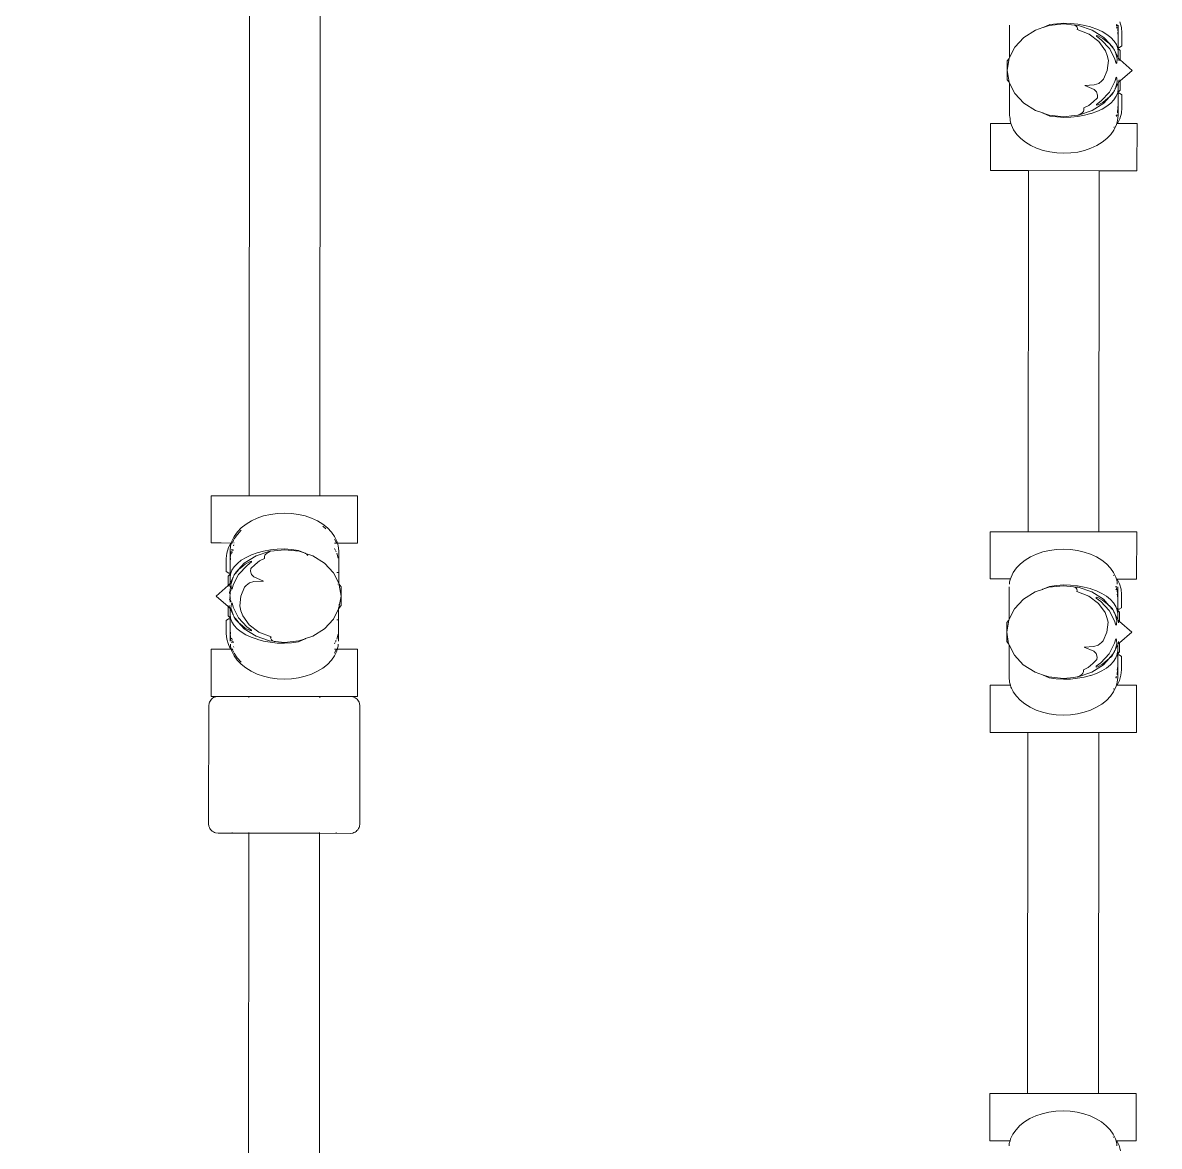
# Model space of a CAD drawing. Header units: inches. Extents: x 102655 to 148943, y 72248 to 114419.
# Drawn here: x 119834.3 to 120075, y 84298.5 to 84536.5 of the extents above; entities that cross this region are included whole.
import ezdxf

# ---------------------------------------------------------------- set-up
doc = ezdxf.new("R2010")
doc.units = ezdxf.units.IN
doc.layers.add('ceiling dim', color=8, linetype='Continuous', lineweight=5)
doc.layers.add('Furnitureee', color=8, linetype='Continuous', lineweight=5)

# ---------------------------------------------------------------- blocks, each defined once
blk = doc.blocks.new('baby foot pl')
at = {"color": 8}
for p, q in [((2.37994, 2.26948), (2.37994, 2.41898)), ((2.39494, 2.26948), (2.39494, 2.41898)), ((2.21014, 2.3677), (2.21025, 2.36884)), ((2.21025, 2.36884), (2.21058, 2.36999)), ((2.21094, 2.36772), (2.21094, 2.36931)), ((2.21104, 2.36839), (2.21104, 2.36876)), ((2.21106, 2.36883), (2.21108, 2.36888)), ((2.21123, 2.36905), (2.21115, 2.36878)), ((2.21116, 2.36916), (2.21126, 2.3695)), ((2.21133, 2.3694), (2.21127, 2.36916)), ((2.21133, 2.36883), (2.2113, 2.3687)), ((2.21665, 2.36889), (2.21544, 2.36846)), ((2.21934, 2.36923), (2.21644, 2.36824)), ((2.21665, 2.36889), (2.2168, 2.36894)), ((2.21804, 2.36926), (2.2168, 2.36894)), ((2.21947, 2.36952), (2.21804, 2.36926)), ((2.22012, 2.36928), (2.21934, 2.36923)), ((2.22094, 2.36968), (2.21947, 2.36952)), ((2.21954, 2.36859), (2.21962, 2.36884)), ((2.21962, 2.36836), (2.21954, 2.36859)), ((2.21962, 2.36884), (2.21975, 2.36903)), ((2.21975, 2.36903), (2.21992, 2.36918)), ((2.21992, 2.36918), (2.22012, 2.36928)), ((2.22012, 2.36928), (2.2203, 2.36933)), ((2.22244, 2.36956), (2.2203, 2.36933)), ((2.22244, 2.36973), (2.22094, 2.36968)), ((2.22394, 2.3696), (2.22244, 2.36973)), ((2.22555, 2.36923), (2.22244, 2.36956)), ((2.22542, 2.36941), (2.22394, 2.3696)), ((2.22684, 2.3688), (2.22542, 2.36941)), ((2.22684, 2.3688), (2.22555, 2.36923)), ((2.22687, 2.36878), (2.22684, 2.3688)), ((2.22844, 2.36824), (2.22687, 2.36878)), ((2.23394, 2.36932), (2.23394, 2.36246)), ((2.21014, 2.36491), (2.21014, 2.3677)), ((2.21094, 2.36772), (2.21104, 2.36839)), ((2.21104, 2.3678), (2.21094, 2.36692)), ((2.21094, 2.36772), (2.21094, 2.36692)), ((2.21094, 2.36473), (2.21094, 2.36692)), ((2.21248, 2.36666), (2.21182, 2.36594)), ((2.21332, 2.36733), (2.21248, 2.36666)), ((2.21396, 2.36668), (2.21274, 2.36532)), ((2.21452, 2.36622), (2.21274, 2.36432)), ((2.21311, 2.36563), (2.21416, 2.36651)), ((2.21431, 2.36793), (2.21332, 2.36733)), ((2.21644, 2.36824), (2.21396, 2.36668)), ((2.21519, 2.36705), (2.21416, 2.36651)), ((2.21544, 2.36846), (2.21431, 2.36793)), ((2.21452, 2.36622), (2.2155, 2.36695)), ((2.21502, 2.36581), (2.21706, 2.36737)), ((2.2155, 2.36713), (2.21519, 2.36705)), ((2.2155, 2.36695), (2.2155, 2.36713)), ((2.21706, 2.36737), (2.21962, 2.36836)), ((2.23093, 2.36668), (2.22844, 2.36824)), ((2.23283, 2.36465), (2.23093, 2.36668)), ((2.21064, 2.36457), (2.21014, 2.36491)), ((2.21054, 2.36393), (2.21094, 2.36433)), ((2.21054, 2.36197), (2.21054, 2.36393)), ((2.21094, 2.36457), (2.21064, 2.36457)), ((2.21094, 2.36473), (2.21104, 2.36473)), ((2.21094, 2.36457), (2.21094, 2.36473)), ((2.21094, 2.36457), (2.21094, 2.36433)), ((2.21094, 2.36433), (2.21104, 2.36433)), ((2.21104, 2.36433), (2.21094, 2.36371)), ((2.21094, 2.36371), (2.21094, 2.36433)), ((2.21133, 2.36518), (2.21104, 2.36439)), ((2.21104, 2.36439), (2.21104, 2.36433)), ((2.21182, 2.36594), (2.21133, 2.36518)), ((2.21158, 2.3637), (2.21165, 2.36384)), ((2.21274, 2.36432), (2.21162, 2.36211)), ((2.21165, 2.36384), (2.21174, 2.36402)), ((2.21174, 2.36402), (2.21183, 2.36421)), ((2.21183, 2.36421), (2.21194, 2.36443)), ((2.21199, 2.36444), (2.21194, 2.36443)), ((2.21243, 2.3649), (2.21199, 2.36444)), ((2.21205, 2.36465), (2.21199, 2.36444)), ((2.2122, 2.3648), (2.21205, 2.36465)), ((2.21234, 2.36495), (2.2122, 2.3648)), ((2.21247, 2.36508), (2.21234, 2.36495)), ((2.21251, 2.365), (2.21243, 2.3649)), ((2.21258, 2.3652), (2.21247, 2.36508)), ((2.2126, 2.3651), (2.21251, 2.365)), ((2.21266, 2.36528), (2.21258, 2.3652)), ((2.21266, 2.3652), (2.21258, 2.3652)), ((2.21266, 2.3652), (2.2126, 2.3651)), ((2.21271, 2.36527), (2.21266, 2.36528)), ((2.21271, 2.36527), (2.21266, 2.3652)), ((2.21272, 2.36534), (2.21271, 2.36527)), ((2.21274, 2.36532), (2.21271, 2.36527)), ((2.21275, 2.36534), (2.21272, 2.36534)), ((2.21311, 2.36563), (2.21274, 2.36532)), ((2.21275, 2.36534), (2.21274, 2.36532)), ((2.21363, 2.3639), (2.21324, 2.36285)), ((2.21363, 2.3639), (2.21502, 2.36581)), ((2.23394, 2.36246), (2.23283, 2.36465)), ((2.21054, 2.36197), (2.20797, 2.35973)), ((2.21085, 2.36224), (2.21054, 2.36197)), ((2.21076, 2.36172), (2.21085, 2.36224)), ((2.21094, 2.36246), (2.21085, 2.36227)), ((2.21085, 2.36224), (2.21088, 2.36227)), ((2.21085, 2.36227), (2.21085, 2.36224)), ((2.21094, 2.36371), (2.21094, 2.36258)), ((2.21094, 2.36258), (2.21101, 2.36258)), ((2.21094, 2.36258), (2.21094, 2.36246)), ((2.21101, 2.36258), (2.21094, 2.36246)), ((2.21151, 2.36353), (2.21101, 2.36258)), ((2.21151, 2.36353), (2.21113, 2.36221)), ((2.21113, 2.36221), (2.21121, 2.36135)), ((2.21121, 2.36135), (2.21135, 2.36118)), ((2.21135, 2.36118), (2.21162, 2.36211)), ((2.21151, 2.36353), (2.21154, 2.36359)), ((2.21154, 2.36359), (2.21159, 2.36367)), ((2.21158, 2.3637), (2.21159, 2.36367)), ((2.21324, 2.36285), (2.21299, 2.36181)), ((2.21325, 2.35973), (2.21299, 2.36181)), ((2.23403, 2.36227), (2.23394, 2.36246)), ((2.23404, 2.36223), (2.23403, 2.36227)), ((2.23404, 2.36223), (2.23444, 2.36173)), ((2.23444, 2.35973), (2.23404, 2.36223)), ((2.23444, 2.35973), (2.23444, 2.36173)), ((2.21054, 2.35749), (2.20797, 2.35973)), ((2.21402, 2.35788), (2.21325, 2.35973)), ((2.23444, 2.35973), (2.23404, 2.35723)), ((2.23444, 2.35773), (2.23444, 2.35973)), ((2.21085, 2.35723), (2.21054, 2.35749)), ((2.21054, 2.35749), (2.21054, 2.35553)), ((2.21076, 2.35774), (2.21085, 2.35723)), ((2.21085, 2.35723), (2.21088, 2.35719)), ((2.21085, 2.35719), (2.21085, 2.35723)), ((2.21094, 2.35701), (2.21085, 2.35719)), ((2.21094, 2.35701), (2.21094, 2.35688)), ((2.21101, 2.35688), (2.21094, 2.35701)), ((2.21094, 2.35688), (2.21101, 2.35688)), ((2.21094, 2.35688), (2.21094, 2.35575)), ((2.21151, 2.35594), (2.21101, 2.35688)), ((2.21113, 2.35725), (2.21121, 2.35811)), ((2.21151, 2.35594), (2.21113, 2.35725)), ((2.21121, 2.35811), (2.21135, 2.35828)), ((2.21135, 2.35828), (2.21162, 2.35736)), ((2.21274, 2.35514), (2.21162, 2.35736)), ((2.21437, 2.3575), (2.21402, 2.35788)), ((2.21505, 2.35694), (2.21437, 2.3575)), ((2.21599, 2.35668), (2.21505, 2.35694)), ((2.21803, 2.35655), (2.21599, 2.35668)), ((2.21599, 2.35568), (2.21803, 2.35655)), ((2.23394, 2.35701), (2.23283, 2.35482)), ((2.23403, 2.35719), (2.23394, 2.35701)), ((2.23394, 2.35015), (2.23394, 2.35701)), ((2.23404, 2.35723), (2.23403, 2.35719)), ((2.23404, 2.35723), (2.23444, 2.35773)), ((2.21064, 2.35489), (2.21014, 2.35455)), ((2.21014, 2.35176), (2.21014, 2.35455)), ((2.21094, 2.35513), (2.21054, 2.35553)), ((2.21094, 2.3549), (2.21064, 2.35489)), ((2.21104, 2.35513), (2.21094, 2.35575)), ((2.21094, 2.35575), (2.21094, 2.35513)), ((2.21094, 2.35513), (2.21104, 2.35513)), ((2.21094, 2.3549), (2.21094, 2.35513)), ((2.21094, 2.3549), (2.21094, 2.35473)), ((2.21094, 2.35473), (2.21104, 2.35473)), ((2.21094, 2.35473), (2.21094, 2.35254)), ((2.21104, 2.35507), (2.21104, 2.35513)), ((2.21133, 2.35428), (2.21104, 2.35507)), ((2.21182, 2.35352), (2.21133, 2.35428)), ((2.21151, 2.35594), (2.21154, 2.35587)), ((2.21159, 2.3558), (2.21154, 2.35587)), ((2.21158, 2.35577), (2.21159, 2.3558)), ((2.21158, 2.35577), (2.21165, 2.35562)), ((2.21165, 2.35562), (2.21174, 2.35545)), ((2.21174, 2.35545), (2.21183, 2.35525)), ((2.21183, 2.35525), (2.21194, 2.35503)), ((2.21199, 2.35503), (2.21194, 2.35503)), ((2.21205, 2.35482), (2.21199, 2.35503)), ((2.21243, 2.35456), (2.21199, 2.35503)), ((2.2122, 2.35466), (2.21205, 2.35482)), ((2.21234, 2.35451), (2.2122, 2.35466)), ((2.21247, 2.35438), (2.21234, 2.35451)), ((2.21251, 2.35447), (2.21243, 2.35456)), ((2.21258, 2.35427), (2.21247, 2.35438)), ((2.2126, 2.35436), (2.21251, 2.35447)), ((2.21266, 2.35418), (2.21258, 2.35427)), ((2.21266, 2.35427), (2.2126, 2.35436)), ((2.21271, 2.35419), (2.21266, 2.35427)), ((2.21271, 2.35419), (2.21266, 2.35418)), ((2.21274, 2.35414), (2.21271, 2.35419)), ((2.21272, 2.35413), (2.21271, 2.35419)), ((2.21275, 2.35412), (2.21272, 2.35413)), ((2.21452, 2.35324), (2.21274, 2.35514)), ((2.21275, 2.35412), (2.21274, 2.35414)), ((2.21311, 2.35384), (2.21274, 2.35414)), ((2.21396, 2.35278), (2.21275, 2.35412)), ((2.21551, 2.35517), (2.21528, 2.35444)), ((2.21528, 2.35444), (2.21534, 2.35391)), ((2.21599, 2.35568), (2.21551, 2.35517)), ((2.23283, 2.35482), (2.23093, 2.35278)), ((2.21014, 2.35176), (2.21025, 2.35063)), ((2.21104, 2.35166), (2.21094, 2.35254)), ((2.21094, 2.35174), (2.21094, 2.35254)), ((2.21104, 2.35107), (2.21094, 2.35174)), ((2.21094, 2.35015), (2.21094, 2.35174)), ((2.21248, 2.3528), (2.21182, 2.35352)), ((2.21332, 2.35213), (2.21248, 2.3528)), ((2.21311, 2.35384), (2.21416, 2.35295)), ((2.21431, 2.35153), (2.21332, 2.35213)), ((2.21644, 2.35122), (2.21396, 2.35278)), ((2.21519, 2.35241), (2.21416, 2.35295)), ((2.21452, 2.35324), (2.2155, 2.35251)), ((2.2155, 2.35233), (2.21519, 2.35241)), ((2.21534, 2.35391), (2.21624, 2.35306)), ((2.2155, 2.35251), (2.2155, 2.35233)), ((2.21624, 2.35306), (2.21718, 2.35227)), ((2.21718, 2.35227), (2.2182, 2.35177)), ((2.2182, 2.35177), (2.21819, 2.35133)), ((2.23093, 2.35278), (2.22844, 2.35122)), ((2.21025, 2.35063), (2.21058, 2.34948)), ((2.21058, 2.34948), (2.21107, 2.34851)), ((2.21104, 2.34911), (2.21094, 2.35015)), ((2.21104, 2.35107), (2.21104, 2.35071)), ((2.21116, 2.3503), (2.21126, 2.34996)), ((2.21133, 2.35007), (2.21127, 2.3503)), ((2.21544, 2.351), (2.21431, 2.35153)), ((2.21665, 2.35057), (2.21544, 2.351)), ((2.21934, 2.35024), (2.21644, 2.35122)), ((2.21665, 2.35057), (2.21669, 2.35056)), ((2.21669, 2.35056), (2.21804, 2.3502)), ((2.21947, 2.34994), (2.21804, 2.3502)), ((2.21819, 2.35133), (2.21829, 2.35104)), ((2.21829, 2.35104), (2.21856, 2.35075)), ((2.21856, 2.35075), (2.21898, 2.35047)), ((2.21898, 2.35047), (2.21935, 2.35028)), ((2.21949, 2.35025), (2.21934, 2.35024)), ((2.21935, 2.35028), (2.21949, 2.35025)), ((2.22094, 2.34978), (2.21947, 2.34994)), ((2.21949, 2.35025), (2.22026, 2.35014)), ((2.22244, 2.3499), (2.22026, 2.35014)), ((2.22244, 2.34973), (2.22094, 2.34978)), ((2.22555, 2.35024), (2.22244, 2.3499)), ((2.22394, 2.34986), (2.22244, 2.34973)), ((2.22542, 2.35005), (2.22394, 2.34986)), ((2.22684, 2.35066), (2.22542, 2.35005)), ((2.22684, 2.35066), (2.22555, 2.35024)), ((2.22687, 2.35069), (2.22684, 2.35066)), ((2.22844, 2.35122), (2.22687, 2.35069)), ((2.23384, 2.34955), (2.2339, 2.34984)), ((2.23384, 2.34911), (2.23384, 2.34955)), ((2.2339, 2.34984), (2.23394, 2.35015)), ((2.20694, 2.34848), (2.20694, 2.33848)), ((2.20694, 2.34848), (2.20902, 2.34848)), ((2.21107, 2.34851), (2.20902, 2.34848)), ((2.21121, 2.3485), (2.21104, 2.34911)), ((2.21121, 2.3485), (2.21107, 2.34851)), ((2.21133, 2.34808), (2.21121, 2.3485)), ((2.21127, 2.3485), (2.21121, 2.3485)), ((2.21182, 2.34713), (2.21133, 2.34808)), ((2.21182, 2.34764), (2.21176, 2.34776)), ((2.21182, 2.34709), (2.21182, 2.34713)), ((2.21248, 2.34615), (2.21182, 2.34709)), ((2.2324, 2.34615), (2.23307, 2.34709)), ((2.23307, 2.34713), (2.23355, 2.34808)), ((2.23307, 2.34709), (2.23307, 2.34713)), ((2.23355, 2.34808), (2.23365, 2.34848)), ((2.23365, 2.34848), (2.23384, 2.34911)), ((2.23794, 2.34848), (2.23365, 2.34848)), ((2.23794, 2.34848), (2.23794, 2.33848)), ((2.21332, 2.34528), (2.21248, 2.34615)), ((2.21431, 2.3445), (2.21332, 2.34528)), ((2.21544, 2.34381), (2.21431, 2.3445)), ((2.22944, 2.34381), (2.23057, 2.3445)), ((2.23057, 2.3445), (2.23157, 2.34528)), ((2.23157, 2.34528), (2.2324, 2.34615)), ((2.21669, 2.34322), (2.21544, 2.34381)), ((2.21804, 2.34276), (2.21669, 2.34322)), ((2.21947, 2.34243), (2.21804, 2.34276)), ((2.22094, 2.34222), (2.21947, 2.34243)), ((2.22244, 2.34215), (2.22094, 2.34222)), ((2.22244, 2.34215), (2.22394, 2.34222)), ((2.22394, 2.34222), (2.22542, 2.34243)), ((2.22542, 2.34243), (2.22684, 2.34276)), ((2.22684, 2.34276), (2.22819, 2.34322)), ((2.22819, 2.34322), (2.22944, 2.34381)), ((2.20694, 2.33848), (2.21494, 2.33848)), ((2.21494, 2.33848), (2.21494, 2.26198)), ((2.22994, 2.33848), (2.21494, 2.33848)), ((2.22994, 2.33848), (2.22994, 2.26198)), ((2.22994, 2.33848), (2.23794, 2.33848)), ((2.37194, 2.25948), (2.37194, 2.26948)), ((2.37994, 2.26948), (2.37194, 2.26948)), ((2.37994, 2.26948), (2.39494, 2.26948)), ((2.40294, 2.26948), (2.39494, 2.26948)), ((2.40294, 2.25948), (2.40294, 2.26948)), ((2.38304, 2.2652), (2.38169, 2.26474)), ((2.38447, 2.26554), (2.38304, 2.2652)), ((2.38594, 2.26574), (2.38447, 2.26554)), ((2.38744, 2.26581), (2.38594, 2.26574)), ((2.38744, 2.26581), (2.38894, 2.26574)), ((2.38894, 2.26574), (2.39042, 2.26554)), ((2.39042, 2.26554), (2.39184, 2.2652)), ((2.39184, 2.2652), (2.39319, 2.26474)), ((2.37832, 2.26268), (2.37748, 2.26181)), ((2.37931, 2.26347), (2.37832, 2.26268)), ((2.37865, 2.26248), (2.37931, 2.26304)), ((2.38044, 2.26416), (2.37931, 2.26347)), ((2.38169, 2.26474), (2.38044, 2.26416)), ((2.39319, 2.26474), (2.39444, 2.26416)), ((2.39444, 2.26416), (2.39557, 2.26347)), ((2.39557, 2.26347), (2.39657, 2.26268)), ((2.39657, 2.26268), (2.3974, 2.26181)), ((2.20694, 2.26198), (2.20694, 2.25198)), ((2.20694, 2.26198), (2.21494, 2.26198)), ((2.21494, 2.26198), (2.22994, 2.26198)), ((2.22994, 2.26198), (2.23794, 2.26198)), ((2.23794, 2.26198), (2.23794, 2.25198)), ((2.37682, 2.26084), (2.37633, 2.25988)), ((2.37676, 2.2602), (2.37682, 2.26032)), ((2.37748, 2.26181), (2.37682, 2.26087)), ((2.37682, 2.26087), (2.37682, 2.26084)), ((2.39657, 2.2622), (2.3974, 2.26129)), ((2.3974, 2.26181), (2.39807, 2.26087)), ((2.3974, 2.26129), (2.39807, 2.26032)), ((2.39807, 2.26087), (2.39807, 2.26084)), ((2.39807, 2.26084), (2.39855, 2.25988)), ((2.21947, 2.25804), (2.21804, 2.2577)), ((2.22094, 2.25824), (2.21947, 2.25804)), ((2.22244, 2.25831), (2.22094, 2.25824)), ((2.22244, 2.25831), (2.22394, 2.25824)), ((2.22394, 2.25824), (2.22542, 2.25804)), ((2.22542, 2.25804), (2.22684, 2.2577)), ((2.37194, 2.25948), (2.37622, 2.25948)), ((2.37604, 2.25886), (2.37594, 2.25781)), ((2.37594, 2.25781), (2.37594, 2.25096)), ((2.37622, 2.25948), (2.37604, 2.25886)), ((2.37633, 2.25988), (2.37622, 2.25948)), ((2.37622, 2.25948), (2.37642, 2.25948)), ((2.37642, 2.25948), (2.37648, 2.25962)), ((2.37642, 2.25948), (2.37672, 2.25948)), ((2.37659, 2.25786), (2.37647, 2.2576)), ((2.37648, 2.25962), (2.37672, 2.2601)), ((2.37682, 2.25831), (2.37669, 2.25805)), ((2.37682, 2.25948), (2.37677, 2.25948)), ((2.38304, 2.2573), (2.38447, 2.25791)), ((2.38434, 2.25773), (2.38744, 2.25806)), ((2.38447, 2.25791), (2.38594, 2.2581)), ((2.38594, 2.2581), (2.38744, 2.25823)), ((2.38744, 2.25823), (2.38894, 2.25818)), ((2.38744, 2.25806), (2.38963, 2.25782)), ((2.38894, 2.25818), (2.39042, 2.25802)), ((2.39039, 2.25772), (2.38963, 2.25782)), ((2.39042, 2.25802), (2.39184, 2.25776)), ((2.39816, 2.25948), (2.39811, 2.25948)), ((2.39812, 2.2602), (2.3984, 2.25962)), ((2.39824, 2.25889), (2.39816, 2.25905)), ((2.3982, 2.25805), (2.39829, 2.25786)), ((2.39838, 2.25948), (2.39847, 2.25948)), ((2.3984, 2.25962), (2.39847, 2.25948)), ((2.39845, 2.2581), (2.39855, 2.2579)), ((2.39847, 2.25948), (2.39867, 2.25946)), ((2.39855, 2.25988), (2.39867, 2.25946)), ((2.39863, 2.258), (2.3986, 2.25809)), ((2.39867, 2.25946), (2.39884, 2.25886)), ((2.39867, 2.25946), (2.39882, 2.25945)), ((2.39882, 2.25945), (2.40087, 2.25948)), ((2.3993, 2.25849), (2.39882, 2.25945)), ((2.39884, 2.25886), (2.39894, 2.25781)), ((2.39894, 2.25781), (2.39894, 2.25622)), ((2.39963, 2.25734), (2.3993, 2.25849)), ((2.40294, 2.25948), (2.40087, 2.25948)), ((2.21431, 2.25597), (2.21332, 2.25518)), ((2.21544, 2.25666), (2.21431, 2.25597)), ((2.21669, 2.25724), (2.21544, 2.25666)), ((2.21804, 2.2577), (2.21669, 2.25724)), ((2.22684, 2.2577), (2.22819, 2.25724)), ((2.22819, 2.25724), (2.22944, 2.25666)), ((2.22944, 2.25666), (2.23057, 2.25597)), ((2.23057, 2.25597), (2.23157, 2.25518)), ((2.37633, 2.25733), (2.37604, 2.2563)), ((2.37896, 2.25518), (2.38144, 2.25674)), ((2.38144, 2.25674), (2.38295, 2.25723)), ((2.38249, 2.25685), (2.38278, 2.25708)), ((2.38295, 2.25723), (2.38304, 2.2573)), ((2.38304, 2.2573), (2.38434, 2.25773)), ((2.39039, 2.25772), (2.39055, 2.25773)), ((2.39053, 2.25768), (2.39039, 2.25772)), ((2.39091, 2.25749), (2.39053, 2.25768)), ((2.39055, 2.25773), (2.39344, 2.25674)), ((2.39133, 2.25721), (2.39091, 2.25749)), ((2.39159, 2.25692), (2.39133, 2.25721)), ((2.39169, 2.25664), (2.39159, 2.25692)), ((2.39169, 2.25619), (2.39169, 2.25664)), ((2.3927, 2.25569), (2.39169, 2.25619)), ((2.39319, 2.25741), (2.39184, 2.25776)), ((2.39365, 2.2549), (2.3927, 2.25569)), ((2.39323, 2.25739), (2.39319, 2.25741)), ((2.39323, 2.25739), (2.39444, 2.25696)), ((2.39344, 2.25674), (2.39593, 2.25518)), ((2.39438, 2.25545), (2.39438, 2.25563)), ((2.39438, 2.25563), (2.3947, 2.25555)), ((2.39536, 2.25472), (2.39438, 2.25545)), ((2.39444, 2.25696), (2.39557, 2.25643)), ((2.3947, 2.25555), (2.39572, 2.25501)), ((2.39557, 2.25643), (2.39657, 2.25583)), ((2.39657, 2.25583), (2.3974, 2.25516)), ((2.39842, 2.2576), (2.39855, 2.25733)), ((2.39859, 2.2572), (2.3986, 2.25714)), ((2.39862, 2.25766), (2.39865, 2.25755)), ((2.39881, 2.25738), (2.39873, 2.25766)), ((2.39873, 2.25728), (2.39881, 2.25702)), ((2.39881, 2.25702), (2.39884, 2.25726)), ((2.39884, 2.25689), (2.39881, 2.25702)), ((2.39884, 2.25726), (2.39882, 2.25733)), ((2.39884, 2.25689), (2.39894, 2.25622)), ((2.39884, 2.2563), (2.39894, 2.25542)), ((2.39894, 2.25622), (2.39894, 2.25542)), ((2.39894, 2.25323), (2.39894, 2.25542)), ((2.39974, 2.2562), (2.39963, 2.25734)), ((2.39974, 2.2562), (2.39974, 2.25341)), ((2.21182, 2.25337), (2.21133, 2.25238)), ((2.21248, 2.25431), (2.21182, 2.25337)), ((2.21332, 2.25518), (2.21248, 2.25431)), ((2.23157, 2.25518), (2.2324, 2.25431)), ((2.2324, 2.25431), (2.23307, 2.25337)), ((2.23307, 2.25337), (2.23355, 2.25238)), ((2.37594, 2.25096), (2.37705, 2.25315)), ((2.37633, 2.25323), (2.37604, 2.25323)), ((2.37705, 2.25315), (2.37896, 2.25518)), ((2.39454, 2.25405), (2.39365, 2.2549)), ((2.39438, 2.25279), (2.3946, 2.25352)), ((2.3946, 2.25352), (2.39454, 2.25405)), ((2.39536, 2.25472), (2.39714, 2.25282)), ((2.39677, 2.25413), (2.39572, 2.25501)), ((2.39593, 2.25518), (2.39714, 2.25384)), ((2.39677, 2.25413), (2.39714, 2.25382)), ((2.39714, 2.25384), (2.39714, 2.25382)), ((2.39714, 2.25384), (2.39716, 2.25384)), ((2.39714, 2.25382), (2.39717, 2.25377)), ((2.39716, 2.25384), (2.39717, 2.25377)), ((2.39717, 2.25377), (2.39722, 2.25378)), ((2.39717, 2.25377), (2.39722, 2.2537)), ((2.39722, 2.25378), (2.39731, 2.2537)), ((2.39722, 2.2537), (2.39729, 2.2536)), ((2.39729, 2.2536), (2.39738, 2.2535)), ((2.39729, 2.2536), (2.39754, 2.25345)), ((2.39731, 2.2537), (2.39742, 2.25358)), ((2.39738, 2.2535), (2.39745, 2.2534)), ((2.3974, 2.25516), (2.39807, 2.25444)), ((2.39742, 2.25358), (2.39754, 2.25345)), ((2.39745, 2.2534), (2.39789, 2.25294)), ((2.39754, 2.25345), (2.39769, 2.2533)), ((2.39769, 2.2533), (2.39783, 2.25315)), ((2.39783, 2.25315), (2.39789, 2.25294)), ((2.39807, 2.25444), (2.39855, 2.25368)), ((2.39855, 2.25368), (2.39884, 2.25289)), ((2.39894, 2.25323), (2.39884, 2.25323)), ((2.39894, 2.25306), (2.39894, 2.25323)), ((2.39894, 2.25306), (2.39924, 2.25307)), ((2.39894, 2.25306), (2.39894, 2.25283)), ((2.39924, 2.25307), (2.39974, 2.25341)), ((2.20902, 2.25198), (2.20694, 2.25198)), ((2.20902, 2.25198), (2.21107, 2.25195)), ((2.21025, 2.24984), (2.21058, 2.25099)), ((2.21058, 2.25099), (2.21107, 2.25195)), ((2.21121, 2.25196), (2.21104, 2.25136)), ((2.21104, 2.25091), (2.21104, 2.25136)), ((2.21107, 2.25195), (2.21121, 2.25196)), ((2.21133, 2.25238), (2.21121, 2.25196)), ((2.21121, 2.25196), (2.21127, 2.25197)), ((2.21176, 2.2527), (2.21182, 2.25282)), ((2.22094, 2.25068), (2.21947, 2.25052)), ((2.22244, 2.25073), (2.22094, 2.25068)), ((2.22394, 2.2506), (2.22244, 2.25073)), ((2.22542, 2.25041), (2.22394, 2.2506)), ((2.23355, 2.25238), (2.23367, 2.25198)), ((2.23367, 2.25198), (2.23384, 2.25136)), ((2.23794, 2.25198), (2.23367, 2.25198)), ((2.23384, 2.25091), (2.23384, 2.25136)), ((2.37584, 2.25073), (2.37544, 2.25023)), ((2.37584, 2.25073), (2.37585, 2.25077)), ((2.37588, 2.25073), (2.37584, 2.25073)), ((2.37584, 2.25052), (2.37584, 2.25073)), ((2.37585, 2.25077), (2.37594, 2.25089)), ((2.37594, 2.25096), (2.37594, 2.25089)), ((2.37614, 2.25073), (2.37605, 2.25073)), ((2.39389, 2.25229), (2.39185, 2.25142)), ((2.39185, 2.25142), (2.39389, 2.25128)), ((2.39389, 2.25229), (2.39438, 2.25279)), ((2.39389, 2.25128), (2.39483, 2.25102)), ((2.39483, 2.25102), (2.39551, 2.25046)), ((2.39714, 2.25282), (2.39826, 2.25061)), ((2.39789, 2.25294), (2.39794, 2.25293)), ((2.39805, 2.25271), (2.39794, 2.25293)), ((2.39815, 2.25252), (2.39805, 2.25271)), ((2.39823, 2.25234), (2.39815, 2.25252)), ((2.3983, 2.2522), (2.39823, 2.25234)), ((2.39853, 2.24968), (2.39826, 2.25061)), ((2.3983, 2.25217), (2.3983, 2.2522)), ((2.3983, 2.25217), (2.39835, 2.25209)), ((2.39837, 2.25203), (2.39835, 2.25209)), ((2.39837, 2.25203), (2.39876, 2.25071)), ((2.39837, 2.25203), (2.39884, 2.25108)), ((2.39876, 2.25071), (2.39867, 2.24985)), ((2.39876, 2.25071), (2.39894, 2.24953)), ((2.39884, 2.25289), (2.39884, 2.25283)), ((2.39894, 2.25283), (2.39884, 2.25283)), ((2.39884, 2.25283), (2.39894, 2.25221)), ((2.39884, 2.25108), (2.39894, 2.25096)), ((2.39894, 2.25108), (2.39884, 2.25108)), ((2.39894, 2.25283), (2.39934, 2.25243)), ((2.39894, 2.25221), (2.39894, 2.25283)), ((2.39894, 2.25108), (2.39894, 2.25221)), ((2.39894, 2.25096), (2.39894, 2.25108)), ((2.39894, 2.25089), (2.39894, 2.25096)), ((2.39894, 2.25089), (2.39903, 2.25077)), ((2.399, 2.25077), (2.39904, 2.25074)), ((2.39903, 2.25077), (2.39904, 2.25074)), ((2.39912, 2.25022), (2.39904, 2.25074)), ((2.39904, 2.25074), (2.39934, 2.25047)), ((2.39934, 2.25047), (2.39934, 2.25243)), ((2.21014, 2.2487), (2.21025, 2.24984)), ((2.21014, 2.24591), (2.21014, 2.2487)), ((2.21094, 2.24872), (2.21094, 2.25031)), ((2.21094, 2.24872), (2.21104, 2.24939)), ((2.21104, 2.2488), (2.21094, 2.24792)), ((2.21094, 2.24872), (2.21094, 2.24792)), ((2.21104, 2.24939), (2.21104, 2.24976)), ((2.21106, 2.24983), (2.21108, 2.24988)), ((2.21123, 2.25005), (2.21115, 2.24978)), ((2.21116, 2.25016), (2.21126, 2.2505)), ((2.21133, 2.2504), (2.21127, 2.25016)), ((2.21133, 2.24983), (2.2113, 2.2497)), ((2.21332, 2.24833), (2.21248, 2.24766)), ((2.21431, 2.24893), (2.21332, 2.24833)), ((2.21644, 2.24924), (2.21396, 2.24768)), ((2.21544, 2.24946), (2.21431, 2.24893)), ((2.21502, 2.24681), (2.21706, 2.24837)), ((2.21665, 2.24989), (2.21544, 2.24946)), ((2.21934, 2.25023), (2.21644, 2.24924)), ((2.21665, 2.24989), (2.2168, 2.24994)), ((2.21804, 2.25026), (2.2168, 2.24994)), ((2.21706, 2.24837), (2.21962, 2.24936)), ((2.21947, 2.25052), (2.21804, 2.25026)), ((2.22012, 2.25028), (2.21934, 2.25023)), ((2.21954, 2.24959), (2.21962, 2.24984)), ((2.21962, 2.24936), (2.21954, 2.24959)), ((2.21962, 2.24984), (2.21975, 2.25003)), ((2.21975, 2.25003), (2.21992, 2.25018)), ((2.21992, 2.25018), (2.22012, 2.25028)), ((2.22012, 2.25028), (2.2203, 2.25033)), ((2.22244, 2.25056), (2.2203, 2.25033)), ((2.22555, 2.25023), (2.22244, 2.25056)), ((2.22684, 2.2498), (2.22542, 2.25041)), ((2.22684, 2.2498), (2.22555, 2.25023)), ((2.22687, 2.24978), (2.22684, 2.2498)), ((2.22844, 2.24924), (2.22687, 2.24978)), ((2.23093, 2.24768), (2.22844, 2.24924)), ((2.23394, 2.25032), (2.23394, 2.24346)), ((2.37544, 2.24823), (2.37584, 2.25052)), ((2.37544, 2.25023), (2.37544, 2.24823)), ((2.37544, 2.24823), (2.37584, 2.24607)), ((2.37544, 2.24823), (2.37544, 2.24623)), ((2.39551, 2.25046), (2.39587, 2.25008)), ((2.39587, 2.25008), (2.39664, 2.24823)), ((2.39664, 2.24823), (2.3969, 2.24616)), ((2.39867, 2.24985), (2.39853, 2.24968)), ((2.3988, 2.24942), (2.39872, 2.24954)), ((2.39893, 2.24918), (2.3988, 2.24942)), ((2.39894, 2.24885), (2.39884, 2.24885)), ((2.39886, 2.24869), (2.39894, 2.24853)), ((2.39893, 2.24918), (2.39894, 2.24942)), ((2.39894, 2.2491), (2.39893, 2.24918)), ((2.39894, 2.24953), (2.39894, 2.24942)), ((2.39894, 2.24942), (2.39904, 2.24896)), ((2.39904, 2.24896), (2.39894, 2.2491)), ((2.39894, 2.2491), (2.39894, 2.24885)), ((2.39905, 2.24885), (2.39894, 2.24885)), ((2.39894, 2.24885), (2.39894, 2.24853)), ((2.39894, 2.24853), (2.39898, 2.24844)), ((2.39894, 2.24828), (2.39898, 2.24844)), ((2.39898, 2.24802), (2.39894, 2.24819)), ((2.39904, 2.24896), (2.39905, 2.24885)), ((2.39905, 2.24885), (2.39907, 2.24878)), ((2.39934, 2.25047), (2.40191, 2.24823)), ((2.39934, 2.24599), (2.40191, 2.24823)), ((2.21064, 2.24557), (2.21014, 2.24591)), ((2.21094, 2.24573), (2.21094, 2.24792)), ((2.21133, 2.24618), (2.21104, 2.24539)), ((2.21182, 2.24694), (2.21133, 2.24618)), ((2.21248, 2.24766), (2.21182, 2.24694)), ((2.21243, 2.2459), (2.21199, 2.24544)), ((2.2122, 2.2458), (2.21205, 2.24565)), ((2.21234, 2.24595), (2.2122, 2.2458)), ((2.21247, 2.24608), (2.21234, 2.24595)), ((2.21251, 2.246), (2.21243, 2.2459)), ((2.21258, 2.2462), (2.21247, 2.24608)), ((2.2126, 2.2461), (2.21251, 2.246)), ((2.21266, 2.24628), (2.21258, 2.2462)), ((2.21266, 2.2462), (2.21258, 2.2462)), ((2.21266, 2.2462), (2.2126, 2.2461)), ((2.21271, 2.24627), (2.21266, 2.24628)), ((2.21271, 2.24627), (2.21266, 2.2462)), ((2.21272, 2.24634), (2.21271, 2.24627)), ((2.21274, 2.24632), (2.21271, 2.24627)), ((2.21275, 2.24634), (2.21272, 2.24634)), ((2.21396, 2.24768), (2.21274, 2.24632)), ((2.21452, 2.24722), (2.21274, 2.24532)), ((2.21311, 2.24663), (2.21274, 2.24632)), ((2.21275, 2.24634), (2.21274, 2.24632)), ((2.21311, 2.24663), (2.21416, 2.24751)), ((2.21363, 2.2449), (2.21502, 2.24681)), ((2.21519, 2.24805), (2.21416, 2.24751)), ((2.21452, 2.24722), (2.2155, 2.24795)), ((2.2155, 2.24813), (2.21519, 2.24805)), ((2.2155, 2.24795), (2.2155, 2.24813)), ((2.23283, 2.24565), (2.23093, 2.24768)), ((2.37584, 2.24573), (2.37544, 2.24623)), ((2.37584, 2.24607), (2.37584, 2.24654)), ((2.37584, 2.24607), (2.37584, 2.24573)), ((2.37594, 2.24571), (2.37594, 2.24592)), ((2.39664, 2.24511), (2.3969, 2.24616)), ((2.39714, 2.24364), (2.39826, 2.24586)), ((2.39853, 2.24678), (2.39826, 2.24586)), ((2.39867, 2.24661), (2.39853, 2.24678)), ((2.39876, 2.24575), (2.39867, 2.24661)), ((2.39881, 2.24712), (2.39873, 2.247)), ((2.39894, 2.24736), (2.39881, 2.24712)), ((2.39894, 2.24761), (2.39884, 2.24761)), ((2.39893, 2.24792), (2.39886, 2.24778)), ((2.39898, 2.24802), (2.39893, 2.24792)), ((2.39894, 2.24761), (2.39893, 2.24792)), ((2.39905, 2.24757), (2.39894, 2.24761)), ((2.39894, 2.24736), (2.39894, 2.24761)), ((2.39905, 2.24757), (2.39894, 2.24736)), ((2.39894, 2.24694), (2.39894, 2.24736)), ((2.39912, 2.24624), (2.39904, 2.24573)), ((2.39904, 2.24573), (2.39934, 2.24599)), ((2.39908, 2.24761), (2.39905, 2.24757)), ((2.39934, 2.24599), (2.39934, 2.24403)), ((2.21054, 2.24493), (2.21094, 2.24533)), ((2.21054, 2.24297), (2.21054, 2.24493)), ((2.21094, 2.24557), (2.21064, 2.24557)), ((2.21094, 2.24346), (2.21085, 2.24327)), ((2.21094, 2.24573), (2.21104, 2.24573)), ((2.21094, 2.24557), (2.21094, 2.24573)), ((2.21094, 2.24557), (2.21094, 2.24533)), ((2.21094, 2.24533), (2.21104, 2.24533)), ((2.21104, 2.24533), (2.21094, 2.24471)), ((2.21094, 2.24471), (2.21094, 2.24533)), ((2.21094, 2.24471), (2.21094, 2.24358)), ((2.21094, 2.24358), (2.21101, 2.24358)), ((2.21094, 2.24358), (2.21094, 2.24346)), ((2.21101, 2.24358), (2.21094, 2.24346)), ((2.21151, 2.24453), (2.21101, 2.24358)), ((2.21104, 2.24539), (2.21104, 2.24533)), ((2.21151, 2.24453), (2.21113, 2.24321)), ((2.21151, 2.24453), (2.21154, 2.24459)), ((2.21154, 2.24459), (2.21159, 2.24467)), ((2.21158, 2.2447), (2.21165, 2.24484)), ((2.21158, 2.2447), (2.21159, 2.24467)), ((2.21274, 2.24532), (2.21162, 2.24311)), ((2.21165, 2.24484), (2.21174, 2.24502)), ((2.21174, 2.24502), (2.21183, 2.24521)), ((2.21183, 2.24521), (2.21194, 2.24543)), ((2.21199, 2.24544), (2.21194, 2.24543)), ((2.21205, 2.24565), (2.21199, 2.24544)), ((2.21324, 2.24385), (2.21299, 2.24281)), ((2.21363, 2.2449), (2.21324, 2.24385)), ((2.23394, 2.24346), (2.23283, 2.24565)), ((2.23403, 2.24327), (2.23394, 2.24346)), ((2.37584, 2.24573), (2.37585, 2.24569)), ((2.37585, 2.24569), (2.37594, 2.24557)), ((2.37594, 2.24571), (2.37588, 2.24573)), ((2.37594, 2.24557), (2.37594, 2.24551)), ((2.37594, 2.24551), (2.37705, 2.24332)), ((2.37594, 2.23867), (2.37594, 2.24551)), ((2.39625, 2.24407), (2.39486, 2.24215)), ((2.39536, 2.24174), (2.39714, 2.24364)), ((2.39625, 2.24407), (2.39664, 2.24511)), ((2.39745, 2.24306), (2.39789, 2.24353)), ((2.39783, 2.24332), (2.39789, 2.24353)), ((2.39789, 2.24353), (2.39794, 2.24353)), ((2.39805, 2.24375), (2.39794, 2.24353)), ((2.39815, 2.24395), (2.39805, 2.24375)), ((2.39823, 2.24412), (2.39815, 2.24395)), ((2.3983, 2.24427), (2.39823, 2.24412)), ((2.39835, 2.24437), (2.3983, 2.2443)), ((2.3983, 2.2443), (2.3983, 2.24427)), ((2.39837, 2.24444), (2.39835, 2.24437)), ((2.39837, 2.24444), (2.39876, 2.24575)), ((2.39837, 2.24444), (2.39884, 2.24538)), ((2.39855, 2.24278), (2.39884, 2.24357)), ((2.39884, 2.24538), (2.39894, 2.24551)), ((2.39894, 2.24538), (2.39884, 2.24538)), ((2.39884, 2.24363), (2.39894, 2.24425)), ((2.39894, 2.24363), (2.39884, 2.24363)), ((2.39884, 2.24357), (2.39884, 2.24363)), ((2.39894, 2.24557), (2.39903, 2.24569)), ((2.39894, 2.24551), (2.39894, 2.24557)), ((2.39894, 2.24538), (2.39894, 2.24551)), ((2.39894, 2.24425), (2.39894, 2.24538)), ((2.39894, 2.24425), (2.39894, 2.24363)), ((2.39934, 2.24403), (2.39894, 2.24363)), ((2.39894, 2.24339), (2.39894, 2.24363)), ((2.39894, 2.24339), (2.39924, 2.24339)), ((2.39894, 2.24339), (2.39894, 2.24323)), ((2.39904, 2.24573), (2.399, 2.24569)), ((2.39903, 2.24569), (2.39904, 2.24573)), ((2.39924, 2.24339), (2.39974, 2.24305)), ((2.21054, 2.24297), (2.20797, 2.24073)), ((2.21085, 2.24324), (2.21054, 2.24297)), ((2.21076, 2.24272), (2.21085, 2.24324)), ((2.21085, 2.24324), (2.21088, 2.24327)), ((2.21085, 2.24327), (2.21085, 2.24324)), ((2.21113, 2.24321), (2.21121, 2.24235)), ((2.21121, 2.24235), (2.21135, 2.24218)), ((2.21135, 2.24218), (2.21162, 2.24311)), ((2.21325, 2.24073), (2.21299, 2.24281)), ((2.23404, 2.24323), (2.23403, 2.24327)), ((2.23404, 2.24323), (2.23444, 2.24273)), ((2.23444, 2.24073), (2.23404, 2.24323)), ((2.23444, 2.24073), (2.23444, 2.24273)), ((2.37633, 2.24323), (2.37604, 2.24323)), ((2.37705, 2.24332), (2.37896, 2.24128)), ((2.37896, 2.24128), (2.38144, 2.23972)), ((2.39486, 2.24215), (2.39283, 2.24059)), ((2.39344, 2.23972), (2.39593, 2.24128)), ((2.39536, 2.24174), (2.39438, 2.24101)), ((2.39438, 2.24101), (2.39438, 2.24083)), ((2.3947, 2.24091), (2.39572, 2.24145)), ((2.39677, 2.24234), (2.39572, 2.24145)), ((2.39593, 2.24128), (2.39714, 2.24262)), ((2.39657, 2.24063), (2.3974, 2.2413)), ((2.39677, 2.24234), (2.39714, 2.24264)), ((2.39714, 2.24264), (2.39717, 2.24269)), ((2.39714, 2.24262), (2.39714, 2.24264)), ((2.39714, 2.24262), (2.39716, 2.24263)), ((2.39716, 2.24263), (2.39717, 2.24269)), ((2.39717, 2.24269), (2.39722, 2.24277)), ((2.39717, 2.24269), (2.39722, 2.24268)), ((2.39722, 2.24277), (2.39729, 2.24286)), ((2.39722, 2.24268), (2.39731, 2.24277)), ((2.39729, 2.24286), (2.39738, 2.24297)), ((2.39731, 2.24277), (2.39742, 2.24288)), ((2.39738, 2.24297), (2.39745, 2.24306)), ((2.3974, 2.2413), (2.39807, 2.24202)), ((2.39742, 2.24288), (2.39754, 2.24301)), ((2.39754, 2.24301), (2.39769, 2.24316)), ((2.39769, 2.24316), (2.39783, 2.24332)), ((2.39807, 2.24202), (2.39855, 2.24278)), ((2.39894, 2.24323), (2.39884, 2.24323)), ((2.39884, 2.24016), (2.39894, 2.24104)), ((2.39894, 2.24323), (2.39894, 2.24104)), ((2.39894, 2.24024), (2.39894, 2.24104)), ((2.39974, 2.24305), (2.39974, 2.24026)), ((2.21054, 2.23849), (2.20797, 2.24073)), ((2.21076, 2.23874), (2.21085, 2.23823)), ((2.21113, 2.23825), (2.21121, 2.23911)), ((2.21121, 2.23911), (2.21135, 2.23928)), ((2.21135, 2.23928), (2.21162, 2.23836)), ((2.21402, 2.23888), (2.21325, 2.24073)), ((2.21437, 2.2385), (2.21402, 2.23888)), ((2.23444, 2.24073), (2.23404, 2.23823)), ((2.23404, 2.23823), (2.23444, 2.23873)), ((2.23444, 2.23873), (2.23444, 2.24073)), ((2.37633, 2.23914), (2.37604, 2.24016)), ((2.37659, 2.23861), (2.37647, 2.23886)), ((2.38144, 2.23972), (2.38295, 2.23923)), ((2.38295, 2.23923), (2.38304, 2.23916)), ((2.38304, 2.23916), (2.38447, 2.23855)), ((2.38304, 2.23916), (2.38434, 2.23874)), ((2.38434, 2.23874), (2.38744, 2.2384)), ((2.38447, 2.23855), (2.38594, 2.23836)), ((2.38744, 2.2384), (2.38934, 2.23863)), ((2.38958, 2.23863), (2.38934, 2.23863)), ((2.38977, 2.23868), (2.38958, 2.23863)), ((2.38997, 2.23878), (2.38977, 2.23868)), ((2.38977, 2.23868), (2.39055, 2.23874)), ((2.39014, 2.23893), (2.38997, 2.23878)), ((2.39026, 2.23912), (2.39014, 2.23893)), ((2.39283, 2.24059), (2.39026, 2.2396)), ((2.39026, 2.2396), (2.39034, 2.23937)), ((2.39034, 2.23937), (2.39026, 2.23912)), ((2.39042, 2.23844), (2.39184, 2.2387)), ((2.39055, 2.23874), (2.39344, 2.23972)), ((2.39184, 2.2387), (2.39308, 2.23902)), ((2.39323, 2.23907), (2.39308, 2.23902)), ((2.39323, 2.23907), (2.39444, 2.2395)), ((2.39438, 2.24083), (2.3947, 2.24091)), ((2.39444, 2.2395), (2.39557, 2.24003)), ((2.39557, 2.24003), (2.39657, 2.24063)), ((2.3982, 2.23841), (2.39829, 2.23861)), ((2.39842, 2.23886), (2.39855, 2.23914)), ((2.39845, 2.23836), (2.39855, 2.23857)), ((2.39859, 2.23926), (2.3986, 2.23932)), ((2.39862, 2.2388), (2.39865, 2.23891)), ((2.39873, 2.23919), (2.39881, 2.23944)), ((2.39881, 2.23908), (2.39873, 2.2388)), ((2.39884, 2.23957), (2.39881, 2.23944)), ((2.39881, 2.23944), (2.39884, 2.23921)), ((2.39884, 2.23921), (2.39882, 2.23914)), ((2.39894, 2.24024), (2.39884, 2.23957)), ((2.39894, 2.24024), (2.39894, 2.23865)), ((2.39963, 2.23913), (2.3993, 2.23798)), ((2.39974, 2.24026), (2.39963, 2.23913)), ((2.21085, 2.23823), (2.21054, 2.23849)), ((2.21054, 2.23849), (2.21054, 2.23653)), ((2.21094, 2.23613), (2.21054, 2.23653)), ((2.21085, 2.23823), (2.21088, 2.23819)), ((2.21085, 2.23819), (2.21085, 2.23823)), ((2.21094, 2.23801), (2.21085, 2.23819)), ((2.21094, 2.23801), (2.21094, 2.23788)), ((2.21101, 2.23788), (2.21094, 2.23801)), ((2.21094, 2.23788), (2.21101, 2.23788)), ((2.21094, 2.23788), (2.21094, 2.23675)), ((2.21104, 2.23613), (2.21094, 2.23675)), ((2.21094, 2.23675), (2.21094, 2.23613)), ((2.21151, 2.23694), (2.21101, 2.23788)), ((2.21151, 2.23694), (2.21113, 2.23825)), ((2.21151, 2.23694), (2.21154, 2.23687)), ((2.21159, 2.2368), (2.21154, 2.23687)), ((2.21158, 2.23677), (2.21159, 2.2368)), ((2.21158, 2.23677), (2.21165, 2.23662)), ((2.21274, 2.23614), (2.21162, 2.23836)), ((2.21165, 2.23662), (2.21174, 2.23645)), ((2.21174, 2.23645), (2.21183, 2.23625)), ((2.21183, 2.23625), (2.21194, 2.23603)), ((2.21505, 2.23794), (2.21437, 2.2385)), ((2.21599, 2.23768), (2.21505, 2.23794)), ((2.21551, 2.23617), (2.21528, 2.23544)), ((2.21599, 2.23668), (2.21551, 2.23617)), ((2.21803, 2.23755), (2.21599, 2.23768)), ((2.21599, 2.23668), (2.21803, 2.23755)), ((2.23394, 2.23801), (2.23283, 2.23582)), ((2.23403, 2.23819), (2.23394, 2.23801)), ((2.23394, 2.23115), (2.23394, 2.23801)), ((2.23404, 2.23823), (2.23403, 2.23819)), ((2.37194, 2.22698), (2.37194, 2.23698)), ((2.37194, 2.23698), (2.37622, 2.23698)), ((2.37604, 2.23805), (2.37604, 2.2376)), ((2.37622, 2.23698), (2.37604, 2.2376)), ((2.37633, 2.23658), (2.37622, 2.23698)), ((2.37622, 2.23698), (2.37642, 2.23698)), ((2.37682, 2.23559), (2.37633, 2.23658)), ((2.37648, 2.23685), (2.37642, 2.23698)), ((2.37672, 2.23698), (2.37642, 2.23698)), ((2.37672, 2.23636), (2.37648, 2.23685)), ((2.37682, 2.23815), (2.37669, 2.23841)), ((2.37682, 2.23614), (2.37676, 2.23626)), ((2.37682, 2.23698), (2.37677, 2.23698)), ((2.38594, 2.23836), (2.38744, 2.23823)), ((2.38744, 2.23823), (2.38894, 2.23828)), ((2.38894, 2.23828), (2.39042, 2.23844)), ((2.39807, 2.23559), (2.39855, 2.23658)), ((2.39817, 2.23699), (2.39812, 2.23698)), ((2.3984, 2.23685), (2.39812, 2.23626)), ((2.39824, 2.23757), (2.39816, 2.23741)), ((2.39838, 2.23698), (2.39847, 2.23698)), ((2.39847, 2.23698), (2.3984, 2.23685)), ((2.39855, 2.23698), (2.39847, 2.23698)), ((2.39855, 2.23658), (2.39867, 2.237)), ((2.39867, 2.237), (2.39855, 2.23698)), ((2.39863, 2.23846), (2.3986, 2.23837)), ((2.39867, 2.237), (2.39884, 2.2376)), ((2.39882, 2.23701), (2.39867, 2.237)), ((2.3993, 2.23798), (2.39882, 2.23701)), ((2.40087, 2.23698), (2.39882, 2.23701)), ((2.39884, 2.23805), (2.39884, 2.2376)), ((2.40087, 2.23698), (2.40294, 2.23698)), ((2.40294, 2.22698), (2.40294, 2.23698)), ((2.21064, 2.23589), (2.21014, 2.23555)), ((2.21014, 2.23276), (2.21014, 2.23555)), ((2.21094, 2.2359), (2.21064, 2.23589)), ((2.21094, 2.23613), (2.21104, 2.23613)), ((2.21094, 2.2359), (2.21094, 2.23613)), ((2.21094, 2.2359), (2.21094, 2.23573)), ((2.21094, 2.23573), (2.21104, 2.23573)), ((2.21094, 2.23573), (2.21094, 2.23354)), ((2.21104, 2.23607), (2.21104, 2.23613)), ((2.21133, 2.23528), (2.21104, 2.23607)), ((2.21182, 2.23452), (2.21133, 2.23528)), ((2.21248, 2.2338), (2.21182, 2.23452)), ((2.21199, 2.23603), (2.21194, 2.23603)), ((2.21205, 2.23582), (2.21199, 2.23603)), ((2.21243, 2.23556), (2.21199, 2.23603)), ((2.2122, 2.23566), (2.21205, 2.23582)), ((2.21234, 2.23551), (2.2122, 2.23566)), ((2.21247, 2.23538), (2.21234, 2.23551)), ((2.21251, 2.23547), (2.21243, 2.23556)), ((2.21258, 2.23527), (2.21247, 2.23538)), ((2.21332, 2.23313), (2.21248, 2.2338)), ((2.2126, 2.23536), (2.21251, 2.23547)), ((2.21266, 2.23518), (2.21258, 2.23527)), ((2.21266, 2.23527), (2.2126, 2.23536)), ((2.21271, 2.23519), (2.21266, 2.23527)), ((2.21271, 2.23519), (2.21266, 2.23518)), ((2.21274, 2.23514), (2.21271, 2.23519)), ((2.21272, 2.23513), (2.21271, 2.23519)), ((2.21275, 2.23512), (2.21272, 2.23513)), ((2.21452, 2.23424), (2.21274, 2.23614)), ((2.21275, 2.23512), (2.21274, 2.23514)), ((2.21311, 2.23484), (2.21274, 2.23514)), ((2.21396, 2.23378), (2.21275, 2.23512)), ((2.21311, 2.23484), (2.21416, 2.23395)), ((2.21644, 2.23222), (2.21396, 2.23378)), ((2.21519, 2.23341), (2.21416, 2.23395)), ((2.21452, 2.23424), (2.2155, 2.23351)), ((2.21528, 2.23544), (2.21534, 2.23491)), ((2.21534, 2.23491), (2.21624, 2.23406)), ((2.21624, 2.23406), (2.21718, 2.23327)), ((2.23093, 2.23378), (2.22844, 2.23222)), ((2.23283, 2.23582), (2.23093, 2.23378)), ((2.37748, 2.23465), (2.37682, 2.23559)), ((2.37832, 2.23378), (2.37748, 2.23465)), ((2.37931, 2.233), (2.37832, 2.23378)), ((2.39557, 2.233), (2.39657, 2.23378)), ((2.3974, 2.23517), (2.39657, 2.23426)), ((2.39657, 2.23378), (2.3974, 2.23465)), ((2.39807, 2.23614), (2.3974, 2.23517)), ((2.3974, 2.23465), (2.39807, 2.23559)), ((2.21014, 2.23276), (2.21025, 2.23163)), ((2.21025, 2.23163), (2.21058, 2.23048)), ((2.21104, 2.23266), (2.21094, 2.23354)), ((2.21094, 2.23274), (2.21094, 2.23354)), ((2.21104, 2.23207), (2.21094, 2.23274)), ((2.21094, 2.23115), (2.21094, 2.23274)), ((2.21104, 2.23207), (2.21104, 2.23171)), ((2.21431, 2.23253), (2.21332, 2.23313)), ((2.21544, 2.232), (2.21431, 2.23253)), ((2.2155, 2.23333), (2.21519, 2.23341)), ((2.21665, 2.23157), (2.21544, 2.232)), ((2.2155, 2.23351), (2.2155, 2.23333)), ((2.21934, 2.23124), (2.21644, 2.23222)), ((2.21665, 2.23157), (2.21669, 2.23156)), ((2.21669, 2.23156), (2.21804, 2.2312)), ((2.21718, 2.23327), (2.2182, 2.23277)), ((2.2182, 2.23277), (2.21819, 2.23233)), ((2.21819, 2.23233), (2.21829, 2.23204)), ((2.21829, 2.23204), (2.21856, 2.23175)), ((2.21856, 2.23175), (2.21898, 2.23147)), ((2.21898, 2.23147), (2.21935, 2.23128)), ((2.22684, 2.23166), (2.22542, 2.23105)), ((2.22684, 2.23166), (2.22555, 2.23124)), ((2.22687, 2.23169), (2.22684, 2.23166)), ((2.22844, 2.23222), (2.22687, 2.23169)), ((2.38044, 2.23231), (2.37931, 2.233)), ((2.38169, 2.23172), (2.38044, 2.23231)), ((2.38304, 2.23126), (2.38169, 2.23172)), ((2.39184, 2.23126), (2.39319, 2.23172)), ((2.39319, 2.23172), (2.39444, 2.23231)), ((2.39444, 2.23231), (2.39557, 2.233)), ((2.20694, 2.22948), (2.20694, 2.21948)), ((2.20694, 2.22948), (2.20902, 2.22948)), ((2.21107, 2.22951), (2.20902, 2.22948)), ((2.21058, 2.23048), (2.21107, 2.22951)), ((2.21104, 2.23011), (2.21094, 2.23115)), ((2.21121, 2.2295), (2.21104, 2.23011)), ((2.21121, 2.2295), (2.21107, 2.22951)), ((2.21116, 2.2313), (2.21126, 2.23096)), ((2.21133, 2.22908), (2.21121, 2.2295)), ((2.21127, 2.2295), (2.21121, 2.2295)), ((2.21133, 2.23107), (2.21127, 2.2313)), ((2.21182, 2.22813), (2.21133, 2.22908)), ((2.21947, 2.23094), (2.21804, 2.2312)), ((2.21949, 2.23125), (2.21934, 2.23124)), ((2.21935, 2.23128), (2.21949, 2.23125)), ((2.22094, 2.23078), (2.21947, 2.23094)), ((2.21949, 2.23125), (2.22026, 2.23114)), ((2.22244, 2.2309), (2.22026, 2.23114)), ((2.22244, 2.23073), (2.22094, 2.23078)), ((2.22555, 2.23124), (2.22244, 2.2309)), ((2.22394, 2.23086), (2.22244, 2.23073)), ((2.22542, 2.23105), (2.22394, 2.23086)), ((2.23342, 2.22885), (2.23355, 2.22908)), ((2.23355, 2.22908), (2.23365, 2.22948)), ((2.23365, 2.22948), (2.23384, 2.23011)), ((2.23794, 2.22948), (2.23365, 2.22948)), ((2.23384, 2.23011), (2.23394, 2.23115)), ((2.23794, 2.22948), (2.23794, 2.21948)), ((2.38447, 2.23093), (2.38304, 2.23126)), ((2.38594, 2.23072), (2.38447, 2.23093)), ((2.38744, 2.23065), (2.38594, 2.23072)), ((2.38744, 2.23065), (2.38894, 2.23072)), ((2.38894, 2.23072), (2.39042, 2.23093)), ((2.39042, 2.23093), (2.39184, 2.23126)), ((2.21182, 2.22864), (2.21176, 2.22876)), ((2.21182, 2.22809), (2.21182, 2.22813)), ((2.21248, 2.22715), (2.21182, 2.22809)), ((2.21332, 2.22628), (2.21248, 2.22715)), ((2.23157, 2.22628), (2.2324, 2.22715)), ((2.2324, 2.22715), (2.23307, 2.22809)), ((2.23307, 2.22813), (2.23342, 2.22885)), ((2.23307, 2.22809), (2.23307, 2.22813)), ((2.37194, 2.22698), (2.37344, 2.22698)), ((2.37203, 2.2264), (2.37222, 2.22657)), ((2.37222, 2.22657), (2.37244, 2.22671)), ((2.37244, 2.22671), (2.37268, 2.22683)), ((2.37268, 2.22683), (2.37292, 2.22691)), ((2.37292, 2.22691), (2.37344, 2.22698)), ((2.37344, 2.22698), (2.40144, 2.22698)), ((2.37994, 2.22671), (2.37994, 2.22683)), ((2.39494, 2.22671), (2.39494, 2.22683)), ((2.40144, 2.22698), (2.40196, 2.22691)), ((2.40294, 2.22698), (2.40144, 2.22698)), ((2.40196, 2.22691), (2.40221, 2.22683)), ((2.40221, 2.22683), (2.40244, 2.22671)), ((2.40244, 2.22671), (2.40266, 2.22657)), ((2.40266, 2.22657), (2.40286, 2.2264)), ((2.21431, 2.2255), (2.21332, 2.22628)), ((2.21544, 2.22481), (2.21431, 2.2255)), ((2.21669, 2.22422), (2.21544, 2.22481)), ((2.21804, 2.22376), (2.21669, 2.22422)), ((2.22684, 2.22376), (2.22819, 2.22422)), ((2.22819, 2.22422), (2.22944, 2.22481)), ((2.22944, 2.22481), (2.23057, 2.2255)), ((2.23057, 2.2255), (2.23157, 2.22628)), ((2.37144, 2.22498), (2.37151, 2.2255)), ((2.37144, 2.19998), (2.37144, 2.22498)), ((2.37151, 2.2255), (2.37159, 2.22575)), ((2.37159, 2.22575), (2.37171, 2.22598)), ((2.37171, 2.22598), (2.37186, 2.2262)), ((2.37186, 2.2262), (2.37203, 2.2264)), ((2.40286, 2.2264), (2.40303, 2.2262)), ((2.40303, 2.2262), (2.40317, 2.22598)), ((2.40317, 2.22598), (2.40329, 2.22575)), ((2.40329, 2.22575), (2.40337, 2.2255)), ((2.40337, 2.2255), (2.40344, 2.22498)), ((2.40344, 2.22498), (2.40344, 2.19998)), ((2.21947, 2.22343), (2.21804, 2.22376)), ((2.22094, 2.22322), (2.21947, 2.22343)), ((2.22244, 2.22315), (2.22094, 2.22322)), ((2.22244, 2.22315), (2.22394, 2.22322)), ((2.22394, 2.22322), (2.22542, 2.22343)), ((2.22542, 2.22343), (2.22684, 2.22376)), ((2.20694, 2.21948), (2.21494, 2.21948)), ((2.21494, 2.21948), (2.21494, 2.14298)), ((2.22994, 2.21948), (2.21494, 2.21948)), ((2.22994, 2.21948), (2.22994, 2.14298)), ((2.22994, 2.21948), (2.23794, 2.21948)), ((2.37151, 2.19946), (2.37144, 2.19998)), ((2.37159, 2.19922), (2.37151, 2.19946)), ((2.37171, 2.19898), (2.37159, 2.19922)), ((2.37186, 2.19876), (2.37171, 2.19898)), ((2.37203, 2.19857), (2.37186, 2.19876)), ((2.37222, 2.19839), (2.37203, 2.19857)), ((2.37244, 2.19825), (2.37222, 2.19839)), ((2.37268, 2.19813), (2.37244, 2.19825)), ((2.37292, 2.19805), (2.37268, 2.19813)), ((2.37344, 2.19798), (2.37292, 2.19805)), ((2.37994, 2.19798), (2.37344, 2.19798)), ((2.37644, 2.19813), (2.37644, 2.19805)), ((2.37994, 2.19805), (2.37994, 2.19813)), ((2.37994, 1.98248), (2.37994, 2.19798)), ((2.39494, 2.19798), (2.37994, 2.19798)), ((2.39494, 2.19805), (2.39494, 2.19813)), ((2.39494, 1.98248), (2.39494, 2.19798)), ((2.40144, 2.19798), (2.39494, 2.19798)), ((2.39844, 2.19805), (2.39844, 2.19813)), ((2.40196, 2.19805), (2.40144, 2.19798)), ((2.40221, 2.19813), (2.40196, 2.19805)), ((2.40244, 2.19825), (2.40221, 2.19813)), ((2.40266, 2.19839), (2.40244, 2.19825)), ((2.40286, 2.19857), (2.40266, 2.19839)), ((2.40303, 2.19876), (2.40286, 2.19857)), ((2.40317, 2.19898), (2.40303, 2.19876)), ((2.40329, 2.19922), (2.40317, 2.19898)), ((2.40337, 2.19946), (2.40329, 2.19922)), ((2.40344, 2.19998), (2.40337, 2.19946)), ((2.20694, 2.14298), (2.20694, 2.13298)), ((2.20694, 2.14298), (2.21494, 2.14298)), ((2.21494, 2.14298), (2.22994, 2.14298)), ((2.22994, 2.14298), (2.23794, 2.14298)), ((2.23794, 2.14298), (2.23794, 2.13298)), ((2.21544, 2.13766), (2.21431, 2.13697)), ((2.21669, 2.13824), (2.21544, 2.13766)), ((2.21804, 2.1387), (2.21669, 2.13824)), ((2.21947, 2.13904), (2.21804, 2.1387)), ((2.22094, 2.13924), (2.21947, 2.13904)), ((2.22244, 2.13931), (2.22094, 2.13924)), ((2.22244, 2.13931), (2.22394, 2.13924)), ((2.22394, 2.13924), (2.22542, 2.13904)), ((2.22542, 2.13904), (2.22684, 2.1387)), ((2.22684, 2.1387), (2.22819, 2.13824)), ((2.22819, 2.13824), (2.22944, 2.13766)), ((2.22944, 2.13766), (2.23057, 2.13697)), ((2.21248, 2.13531), (2.21182, 2.13437)), ((2.21332, 2.13618), (2.21248, 2.13531)), ((2.21431, 2.13697), (2.21332, 2.13618)), ((2.23057, 2.13697), (2.23157, 2.13618)), ((2.23157, 2.13618), (2.2324, 2.13531)), ((2.2324, 2.13531), (2.23307, 2.13437)), ((2.20902, 2.13298), (2.20694, 2.13298)), ((2.20902, 2.13298), (2.21107, 2.13295)), ((2.21058, 2.13199), (2.21107, 2.13295)), ((2.21121, 2.13296), (2.21104, 2.13236)), ((2.21107, 2.13295), (2.21121, 2.13296)), ((2.21133, 2.13338), (2.21121, 2.13296)), ((2.21121, 2.13296), (2.21127, 2.13297)), ((2.21182, 2.13437), (2.21133, 2.13338)), ((2.21176, 2.1337), (2.21182, 2.13382)), ((2.23307, 2.13437), (2.23355, 2.13338)), ((2.23355, 2.13338), (2.23367, 2.13298)), ((2.23367, 2.13298), (2.23384, 2.13236)), ((2.23794, 2.13298), (2.23367, 2.13298)), ((2.21025, 2.13084), (2.21058, 2.13199)), ((2.21104, 2.13191), (2.21104, 2.13236)), ((2.23384, 2.13191), (2.23384, 2.13236))]:
    blk.add_line(p, q, dxfattribs=at)
blk = doc.blocks.new('f')
at = {"layer": 'Furnitureee', "color": 8, "ltscale": 0.5, "extrusion": (6.31297e-07, -2.22138e-08, 1), "elevation": 0.2792}
blk.add_lwpolyline([(478774.55066, 1037613.52211), (478774.54912, 1037611.55297), (478771.82706, 1037611.55509), (478771.8286, 1037613.52424)], close=True, dxfattribs=at)
at = {"layer": 'Furnitureee', "color": 8, "ltscale": 0.5, "extrusion": (5.49195e-07, 6.26633e-08, 1), "xscale": -0.9999999999999998, "rotation": 359.9551988338954}
blk.add_blockref('baby foot pl', (478775.32699, 1037610.21888, 0.32796), dxfattribs=at)

msp = doc.modelspace()

# ---------------------------------------------------------------- block references
at = {"layer": 'ceiling dim', "xscale": 1000, "yscale": 1000, "zscale": 1000}
msp.add_blockref('f', (-478653051.58299, -1037528053.90511), dxfattribs=at)

doc.saveas('drawing.dxf')
